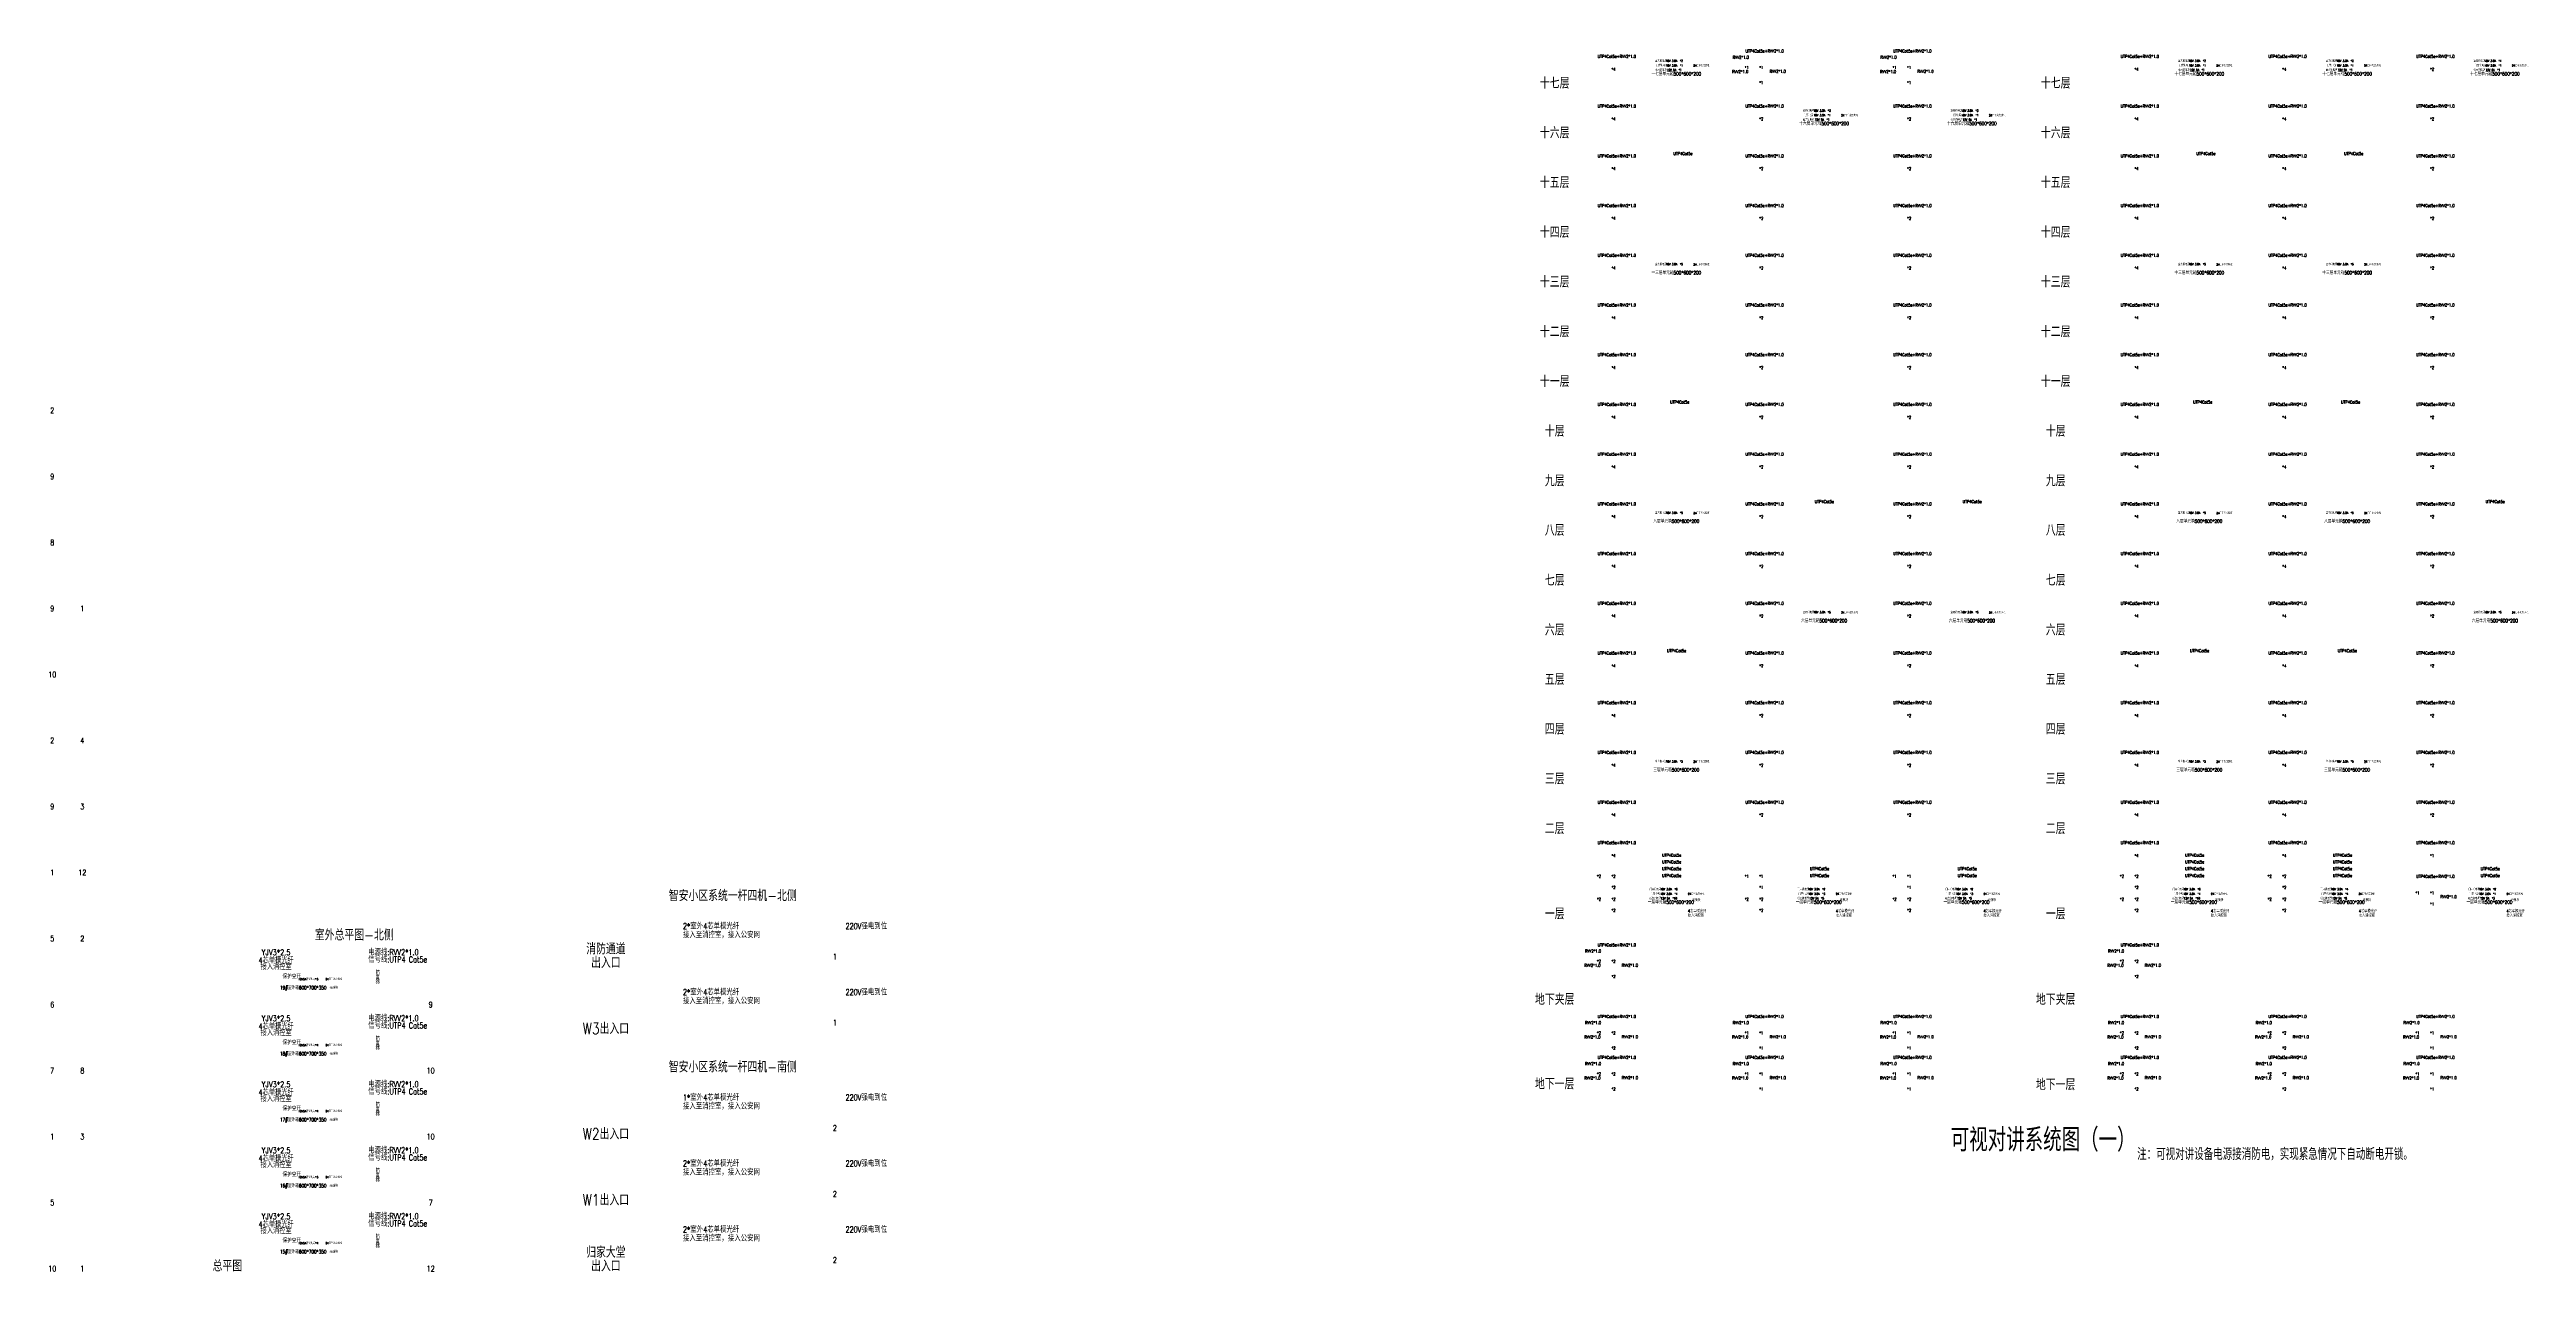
# Model space of a CAD drawing. Extents: x 2114868 to 5528286, y 1846921 to 2016792.
# Drawn here: x 2761756 to 2892472, y 1847419 to 1911936 of the extents above; entities that cross this region are included whole.
import ezdxf
from ezdxf.enums import TextEntityAlignment as Align

# ---------------------------------------------------------------- set-up
doc = ezdxf.new("R2010")
doc.units = 0
doc.header["$LTSCALE"] = 1000
doc.header["$MEASUREMENT"] = 0
for name, color, linetype in [('PUB_TITLE', 4, 'Continuous'), ('T-EQUP-LIST-PLAN', 3, 'Continuous'), ('智能化', 7, 'Continuous')]:
    doc.layers.add(name, color=color, linetype=linetype)
doc.layers.add('弱电', color=7, linetype='Continuous', lineweight=13)
doc.styles.add('_TEL_DIM', font='SIMPLEX', dxfattribs={"width": 0.8, "height": 3.5, "bigfont": 'HZTXT'})
doc.styles.add('HZTXT', font='SIMPLEX.shx', dxfattribs={"width": 0.8, "height": 2500, "bigfont": 'HZTXT.shx'})

msp = doc.modelspace()

# ---------------------------------------------------------------- texts
at = {"layer": 'PUB_TITLE', "style": 'HZTXT', "width": 0.8}
msp.add_text('可视对讲系统图（一）', height=1218.8, dxfattribs=at).set_placement((2862092, 1853759))
at = {"layer": 'T-EQUP-LIST-PLAN', "style": '_TEL_DIM', "width": 0.8}
for s, height, p in [('十七层', 590, (2841189, 1910194)), ('十七层', 590, (2867627, 1910194)), ('十六层', 590, (2841189, 1907569)), ('十六层', 590, (2867627, 1907569)), ('十五层', 590, (2841189, 1904944)), ('十五层', 590, (2867627, 1904944)), ('十四层', 590, (2841189, 1902319)), ('十四层', 590, (2867627, 1902319)), ('十三层', 590, (2841189, 1899694)), ('十三层', 590, (2867627, 1899694)), ('十二层', 590, (2841189, 1897069)), ('十二层', 590, (2867627, 1897069)), ('十一层', 590, (2841189, 1894444)), ('十一层', 590, (2867627, 1894444)), ('2', 295, (2761897, 1892878)), ('十层', 590, (2841189, 1891819)), ('十层', 590, (2867627, 1891819)), ('9', 295, (2761897, 1889393)), ('九层', 590, (2841189, 1889194)), ('九层', 590, (2867627, 1889194)), ('八层', 590, (2841189, 1886569)), ('八层', 590, (2867627, 1886569)), ('8', 295, (2761897, 1885908)), ('七层', 590, (2841189, 1883944)), ('七层', 590, (2867627, 1883944)), ('9', 295, (2761897, 1882423)), ('1', 295, (2763486, 1882423)), ('六层', 590, (2841189, 1881319)), ('六层', 590, (2867627, 1881319)), ('10', 295, (2761897, 1878938)), ('五层', 590, (2841189, 1878694)), ('五层', 590, (2867627, 1878694)), ('四层', 590, (2841189, 1876069)), ('四层', 590, (2867627, 1876069)), ('2', 295, (2761897, 1875453)), ('4', 295, (2763486, 1875453)), ('三层', 590, (2841189, 1873444)), ('三层', 590, (2867627, 1873444)), ('9', 295, (2761897, 1871968)), ('3', 295, (2763486, 1871968)), ('二层', 590, (2841189, 1870819)), ('二层', 590, (2867627, 1870819)), ('1', 295, (2761897, 1868483)), ('12', 295, (2763486, 1868483)), ('智安小区系统一杆四机-北侧', 590.05, (2797813, 1867298)), ('一层', 590, (2841189, 1866319)), ('一层', 590, (2867627, 1866319)), ('室外总平图-北侧', 590, (2777838, 1865223)), ('5', 295, (2761897, 1864998)), ('2', 295, (2763486, 1864998)), ('消防通道', 590, (2791116, 1864485)), ('出入口', 590, (2791116, 1863760)), ('1', 295, (2803199, 1864046)), ('6', 295, (2761897, 1861513)), ('9', 295, (2781872, 1861513)), ('地下夹层', 590, (2841189, 1861819)), ('地下夹层', 590, (2867627, 1861819)), ('W3出入口', 590, (2791116, 1860275)), ('1', 295, (2803199, 1860561)), ('7', 295, (2761897, 1858028)), ('8', 295, (2763486, 1858028)), ('10', 295, (2781872, 1858028)), ('智安小区系统一杆四机-南侧', 590.05, (2797813, 1858253)), ('地下一层', 590, (2841189, 1857357)), ('地下一层', 590, (2867627, 1857319)), ('W2出入口', 590, (2791116, 1854715)), ('2', 295, (2803199, 1855001)), ('1', 295, (2761897, 1854543)), ('3', 295, (2763486, 1854543)), ('10', 295, (2781872, 1854543)), ('5', 295, (2761897, 1851058)), ('7', 295, (2781872, 1851058)), ('W1出入口', 590, (2791116, 1851230)), ('2', 295, (2803199, 1851516)), ('归家大堂', 590, (2791116, 1848470)), ('10', 295, (2761897, 1847573)), ('1', 295, (2763486, 1847573)), ('总平图', 590, (2771141, 1847745)), ('12', 295, (2781872, 1847573)), ('出入口', 590, (2791116, 1847745)), ('2', 295, (2803199, 1848031))]:
    msp.add_text(s, height=height, dxfattribs=at).set_placement(p, align=Align.MIDDLE)
at = {"layer": '弱电', "color": 120, "style": '_TEL_DIM', "width": 0.8}
for s, height, p in [('接入至消控室，接入公安网', 313.59, (2795183, 1865030)), ('2*室外4芯单模光纤', 313.6, (2795183, 1865494)), ('220V强电到位', 313.6, (2803765, 1865494)), ('器', 209, (2778959, 1862627)), ('雷', 209, (2778959, 1862851)), ('防', 209, (2778959, 1863095)), ('接入至消控室，接入公安网', 313.59, (2795183, 1861545)), ('2*室外4芯单模光纤', 313.6, (2795183, 1862009)), ('220V强电到位', 313.6, (2803765, 1862009)), ('器', 209, (2778959, 1859142)), ('雷', 209, (2778959, 1859366)), ('防', 209, (2778959, 1859610)), ('防', 209, (2778959, 1856125)), ('接入至消控室，接入公安网', 313.59, (2795183, 1855985)), ('1*室外4芯单模光纤', 313.6, (2795183, 1856449)), ('220V强电到位', 313.6, (2803765, 1856449)), ('器', 209, (2778959, 1855657)), ('雷', 209, (2778959, 1855881)), ('器', 209, (2778959, 1852172)), ('雷', 209, (2778959, 1852396)), ('防', 209, (2778959, 1852640)), ('接入至消控室，接入公安网', 313.59, (2795183, 1852500)), ('2*室外4芯单模光纤', 313.6, (2795183, 1852964)), ('220V强电到位', 313.6, (2803765, 1852964)), ('2*室外4芯单模光纤', 313.6, (2795183, 1849479)), ('220V强电到位', 313.6, (2803765, 1849479)), ('器', 209, (2778959, 1848687)), ('雷', 209, (2778959, 1848911)), ('防', 209, (2778959, 1849155)), ('接入至消控室，接入公安网', 313.59, (2795183, 1849015))]:
    msp.add_text(s, height=height, dxfattribs=at).set_placement(p)
at = {"layer": '智能化', "color": 120, "style": '_TEL_DIM', "width": 0.8}
for s, height, p in [('UTP4Cat5e+RVV2*1.0', 156.79, (2843457, 1911493)), ('RVV2*1.0', 156.8, (2850582, 1911453)), ('UTP4Cat5e+RVV2*1.0', 156.79, (2851257, 1911780)), ('RVV2*1.0', 156.8, (2858382, 1911453)), ('UTP4Cat5e+RVV2*1.0', 156.79, (2859057, 1911780)), ('UTP4Cat5e+RVV2*1.0', 156.79, (2871057, 1911493)), ('UTP4Cat5e+RVV2*1.0', 156.79, (2878857, 1911493)), ('UTP4Cat5e+RVV2*1.0', 156.79, (2886657, 1911493)), ('RVV2*1.0', 156.8, (2850552, 1910694)), ('RVV2*1.0', 156.8, (2852532, 1910705)), ('RVV2*1.0', 156.8, (2858352, 1910694)), ('RVV2*1.0', 156.8, (2860332, 1910705)), ('UTP4Cat5e+RVV2*1.0', 156.79, (2843457, 1908868)), ('UTP4Cat5e+RVV2*1.0', 156.79, (2851257, 1908868)), ('UTP4Cat5e+RVV2*1.0', 156.79, (2859057, 1908868)), ('UTP4Cat5e+RVV2*1.0', 156.79, (2871057, 1908868)), ('UTP4Cat5e+RVV2*1.0', 156.79, (2878857, 1908868)), ('UTP4Cat5e+RVV2*1.0', 156.79, (2886657, 1908868)), ('UTP4Cat5e+RVV2*1.0', 156.79, (2843457, 1906243)), ('UTP4Cat5e', 156.8, (2847451, 1906366)), ('UTP4Cat5e+RVV2*1.0', 156.79, (2851257, 1906243)), ('UTP4Cat5e+RVV2*1.0', 156.79, (2859057, 1906243)), ('UTP4Cat5e+RVV2*1.0', 156.79, (2871057, 1906243)), ('UTP4Cat5e', 156.8, (2875051, 1906366)), ('UTP4Cat5e+RVV2*1.0', 156.79, (2878857, 1906243)), ('UTP4Cat5e', 156.8, (2882851, 1906366)), ('UTP4Cat5e+RVV2*1.0', 156.79, (2886657, 1906243)), ('UTP4Cat5e+RVV2*1.0', 156.79, (2843457, 1903618)), ('UTP4Cat5e+RVV2*1.0', 156.79, (2851257, 1903618)), ('UTP4Cat5e+RVV2*1.0', 156.79, (2859057, 1903618)), ('UTP4Cat5e+RVV2*1.0', 156.79, (2871057, 1903618)), ('UTP4Cat5e+RVV2*1.0', 156.79, (2878857, 1903618)), ('UTP4Cat5e+RVV2*1.0', 156.79, (2886657, 1903618)), ('UTP4Cat5e+RVV2*1.0', 156.79, (2843457, 1900993)), ('UTP4Cat5e+RVV2*1.0', 156.79, (2851257, 1900993)), ('UTP4Cat5e+RVV2*1.0', 156.79, (2859057, 1900993)), ('UTP4Cat5e+RVV2*1.0', 156.79, (2871057, 1900993)), ('UTP4Cat5e+RVV2*1.0', 156.79, (2878857, 1900993)), ('UTP4Cat5e+RVV2*1.0', 156.79, (2886657, 1900993)), ('UTP4Cat5e+RVV2*1.0', 156.79, (2843457, 1898368)), ('UTP4Cat5e+RVV2*1.0', 156.79, (2851257, 1898368)), ('UTP4Cat5e+RVV2*1.0', 156.79, (2859057, 1898368)), ('UTP4Cat5e+RVV2*1.0', 156.79, (2871057, 1898368)), ('UTP4Cat5e+RVV2*1.0', 156.79, (2878857, 1898368)), ('UTP4Cat5e+RVV2*1.0', 156.79, (2886657, 1898368)), ('UTP4Cat5e+RVV2*1.0', 156.79, (2843457, 1895743)), ('UTP4Cat5e+RVV2*1.0', 156.79, (2851257, 1895743)), ('UTP4Cat5e+RVV2*1.0', 156.79, (2859057, 1895743)), ('UTP4Cat5e+RVV2*1.0', 156.79, (2871057, 1895743)), ('UTP4Cat5e+RVV2*1.0', 156.79, (2878857, 1895743)), ('UTP4Cat5e+RVV2*1.0', 156.79, (2886657, 1895743)), ('UTP4Cat5e+RVV2*1.0', 156.79, (2843457, 1893118)), ('UTP4Cat5e', 156.8, (2847284, 1893241)), ('UTP4Cat5e+RVV2*1.0', 156.79, (2851257, 1893118)), ('UTP4Cat5e+RVV2*1.0', 156.79, (2859057, 1893118)), ('UTP4Cat5e+RVV2*1.0', 156.79, (2871057, 1893118)), ('UTP4Cat5e', 156.8, (2874884, 1893241)), ('UTP4Cat5e+RVV2*1.0', 156.79, (2878857, 1893118)), ('UTP4Cat5e', 156.8, (2882684, 1893241)), ('UTP4Cat5e+RVV2*1.0', 156.79, (2886657, 1893118)), ('UTP4Cat5e+RVV2*1.0', 156.79, (2843457, 1890493)), ('UTP4Cat5e+RVV2*1.0', 156.79, (2851257, 1890493)), ('UTP4Cat5e+RVV2*1.0', 156.79, (2859057, 1890493)), ('UTP4Cat5e+RVV2*1.0', 156.79, (2871057, 1890493)), ('UTP4Cat5e+RVV2*1.0', 156.79, (2878857, 1890493)), ('UTP4Cat5e+RVV2*1.0', 156.79, (2886657, 1890493)), ('UTP4Cat5e+RVV2*1.0', 156.79, (2843457, 1887868)), ('UTP4Cat5e+RVV2*1.0', 156.79, (2851257, 1887868)), ('UTP4Cat5e', 156.8, (2854916, 1887991)), ('UTP4Cat5e+RVV2*1.0', 156.79, (2859057, 1887868)), ('UTP4Cat5e', 156.8, (2862716, 1887991)), ('UTP4Cat5e+RVV2*1.0', 156.79, (2871057, 1887868)), ('UTP4Cat5e+RVV2*1.0', 156.79, (2878857, 1887868)), ('UTP4Cat5e+RVV2*1.0', 156.79, (2886657, 1887868)), ('UTP4Cat5e', 156.8, (2890316, 1887991)), ('UTP4Cat5e+RVV2*1.0', 156.79, (2843457, 1885243)), ('UTP4Cat5e+RVV2*1.0', 156.79, (2851257, 1885243)), ('UTP4Cat5e+RVV2*1.0', 156.79, (2859057, 1885243)), ('UTP4Cat5e+RVV2*1.0', 156.79, (2871057, 1885243)), ('UTP4Cat5e+RVV2*1.0', 156.79, (2878857, 1885243)), ('UTP4Cat5e+RVV2*1.0', 156.79, (2886657, 1885243)), ('UTP4Cat5e+RVV2*1.0', 156.79, (2843457, 1882618)), ('UTP4Cat5e+RVV2*1.0', 156.79, (2851257, 1882618)), ('UTP4Cat5e+RVV2*1.0', 156.79, (2859057, 1882618)), ('UTP4Cat5e+RVV2*1.0', 156.79, (2871057, 1882618)), ('UTP4Cat5e+RVV2*1.0', 156.79, (2878857, 1882618)), ('UTP4Cat5e+RVV2*1.0', 156.79, (2886657, 1882618)), ('UTP4Cat5e+RVV2*1.0', 156.79, (2843457, 1879993)), ('UTP4Cat5e', 156.8, (2847116, 1880116)), ('UTP4Cat5e+RVV2*1.0', 156.79, (2851257, 1879993)), ('UTP4Cat5e+RVV2*1.0', 156.79, (2859057, 1879993)), ('UTP4Cat5e+RVV2*1.0', 156.79, (2871057, 1879993)), ('UTP4Cat5e', 156.8, (2874716, 1880116)), ('UTP4Cat5e+RVV2*1.0', 156.79, (2878857, 1879993)), ('UTP4Cat5e', 156.8, (2882516, 1880116)), ('UTP4Cat5e+RVV2*1.0', 156.79, (2886657, 1879993)), ('UTP4Cat5e+RVV2*1.0', 156.79, (2843457, 1877368)), ('UTP4Cat5e+RVV2*1.0', 156.79, (2851257, 1877368)), ('UTP4Cat5e+RVV2*1.0', 156.79, (2859057, 1877368)), ('UTP4Cat5e+RVV2*1.0', 156.79, (2871057, 1877368)), ('UTP4Cat5e+RVV2*1.0', 156.79, (2878857, 1877368)), ('UTP4Cat5e+RVV2*1.0', 156.79, (2886657, 1877368)), ('UTP4Cat5e+RVV2*1.0', 156.79, (2843457, 1874743)), ('UTP4Cat5e+RVV2*1.0', 156.79, (2851257, 1874743)), ('UTP4Cat5e+RVV2*1.0', 156.79, (2859057, 1874743)), ('UTP4Cat5e+RVV2*1.0', 156.79, (2871057, 1874743)), ('UTP4Cat5e+RVV2*1.0', 156.79, (2878857, 1874743)), ('UTP4Cat5e+RVV2*1.0', 156.79, (2886657, 1874743)), ('UTP4Cat5e+RVV2*1.0', 156.79, (2843457, 1872118)), ('UTP4Cat5e+RVV2*1.0', 156.79, (2851257, 1872118)), ('UTP4Cat5e+RVV2*1.0', 156.79, (2859057, 1872118)), ('UTP4Cat5e+RVV2*1.0', 156.79, (2871057, 1872118)), ('UTP4Cat5e+RVV2*1.0', 156.79, (2878857, 1872118)), ('UTP4Cat5e+RVV2*1.0', 156.79, (2886657, 1872118)), ('UTP4Cat5e+RVV2*1.0', 156.79, (2843457, 1869975)), ('UTP4Cat5e', 156.8, (2846858, 1869321)), ('UTP4Cat5e+RVV2*1.0', 156.79, (2871057, 1869975)), ('UTP4Cat5e', 156.8, (2874458, 1869321)), ('UTP4Cat5e+RVV2*1.0', 156.79, (2878857, 1869975)), ('UTP4Cat5e', 156.8, (2882258, 1869321)), ('UTP4Cat5e+RVV2*1.0', 156.79, (2886657, 1869975)), ('UTP4Cat5e', 156.8, (2846858, 1868962)), ('UTP4Cat5e', 156.8, (2846858, 1868603)), ('UTP4Cat5e', 156.8, (2846858, 1868243)), ('UTP4Cat5e', 156.8, (2854658, 1868603)), ('UTP4Cat5e', 156.8, (2854658, 1868243)), ('UTP4Cat5e', 156.8, (2862458, 1868603)), ('UTP4Cat5e', 156.8, (2862458, 1868243)), ('UTP4Cat5e', 156.8, (2874458, 1868962)), ('UTP4Cat5e', 156.8, (2874458, 1868603)), ('UTP4Cat5e', 156.8, (2874458, 1868243)), ('UTP4Cat5e', 156.8, (2882258, 1868962)), ('UTP4Cat5e', 156.8, (2882258, 1868603)), ('UTP4Cat5e', 156.8, (2882258, 1868243)), ('UTP4Cat5e+RVV2*1.0', 156.79, (2886657, 1868198)), ('UTP4Cat5e', 156.8, (2890058, 1868603)), ('UTP4Cat5e', 156.8, (2890058, 1868243)), ('RVV2*1.0', 156.8, (2887932, 1867124)), ('接入消控室', 156.8, (2848220, 1866143)), ('4芯单模光纤', 156.8, (2848220, 1866368)), ('接入消控室', 156.8, (2856020, 1866143)), ('4芯单模光纤', 156.8, (2856020, 1866368)), ('接入消控室', 156.8, (2863820, 1866143)), ('4芯单模光纤', 156.8, (2863820, 1866368)), ('接入消控室', 156.8, (2875820, 1866143)), ('4芯单模光纤', 156.8, (2875820, 1866368)), ('接入消控室', 156.8, (2883620, 1866143)), ('4芯单模光纤', 156.8, (2883620, 1866368)), ('接入消控室', 156.8, (2891420, 1866143)), ('4芯单模光纤', 156.8, (2891420, 1866368)), ('信号线:UTP4 Cat5e', 313.59, (2778571, 1863736)), ('电源线:RVV2*1.0', 313.59, (2778571, 1864118)), ('RVV2*1.0', 156.8, (2842782, 1864260)), ('UTP4Cat5e+RVV2*1.0', 156.79, (2843457, 1864586)), ('RVV2*1.0', 156.8, (2870382, 1864260)), ('UTP4Cat5e+RVV2*1.0', 156.79, (2871057, 1864586)), ('RVV2*1.0', 156.8, (2842752, 1863501)), ('RVV2*1.0', 156.8, (2844732, 1863512)), ('RVV2*1.0', 156.8, (2870352, 1863501)), ('RVV2*1.0', 156.8, (2872332, 1863512)), ('信号线:UTP4 Cat5e', 313.59, (2778571, 1860251)), ('电源线:RVV2*1.0', 313.59, (2778571, 1860633)), ('RVV2*1.0', 156.8, (2842782, 1860477)), ('UTP4Cat5e+RVV2*1.0', 156.79, (2843457, 1860804)), ('RVV2*1.0', 156.8, (2850582, 1860477)), ('UTP4Cat5e+RVV2*1.0', 156.79, (2851257, 1860804)), ('RVV2*1.0', 156.8, (2858382, 1860477)), ('UTP4Cat5e+RVV2*1.0', 156.79, (2859057, 1860804)), ('RVV2*1.0', 156.8, (2870382, 1860477)), ('UTP4Cat5e+RVV2*1.0', 156.79, (2871057, 1860804)), ('RVV2*1.0', 156.8, (2878182, 1860477)), ('UTP4Cat5e+RVV2*1.0', 156.79, (2878857, 1860804)), ('RVV2*1.0', 156.8, (2885982, 1860477)), ('UTP4Cat5e+RVV2*1.0', 156.79, (2886657, 1860804)), ('RVV2*1.0', 156.8, (2842752, 1859719)), ('UTP4Cat5e+RVV2*1.0', 156.79, (2843457, 1858641)), ('RVV2*1.0', 156.8, (2844732, 1859730)), ('RVV2*1.0', 156.8, (2850552, 1859719)), ('UTP4Cat5e+RVV2*1.0', 156.79, (2851257, 1858641)), ('RVV2*1.0', 156.8, (2852532, 1859730)), ('RVV2*1.0', 156.8, (2858352, 1859719)), ('UTP4Cat5e+RVV2*1.0', 156.79, (2859057, 1858641)), ('RVV2*1.0', 156.8, (2860332, 1859730)), ('RVV2*1.0', 156.8, (2870352, 1859719)), ('UTP4Cat5e+RVV2*1.0', 156.79, (2871057, 1858641)), ('RVV2*1.0', 156.8, (2872332, 1859730)), ('RVV2*1.0', 156.8, (2878152, 1859719)), ('UTP4Cat5e+RVV2*1.0', 156.79, (2878857, 1858641)), ('RVV2*1.0', 156.8, (2880132, 1859730)), ('RVV2*1.0', 156.8, (2885952, 1859719)), ('UTP4Cat5e+RVV2*1.0', 156.79, (2886657, 1858641)), ('RVV2*1.0', 156.8, (2887932, 1859730)), ('电源线:RVV2*1.0', 313.59, (2778571, 1857148)), ('RVV2*1.0', 156.8, (2842752, 1857555)), ('RVV2*1.0', 156.8, (2842782, 1858314)), ('RVV2*1.0', 156.8, (2844732, 1857566)), ('RVV2*1.0', 156.8, (2850552, 1857555)), ('RVV2*1.0', 156.8, (2850582, 1858314)), ('RVV2*1.0', 156.8, (2852532, 1857566)), ('RVV2*1.0', 156.8, (2858352, 1857555)), ('RVV2*1.0', 156.8, (2858382, 1858314)), ('RVV2*1.0', 156.8, (2860332, 1857566)), ('RVV2*1.0', 156.8, (2870352, 1857555)), ('RVV2*1.0', 156.8, (2870382, 1858314)), ('RVV2*1.0', 156.8, (2872332, 1857566)), ('RVV2*1.0', 156.8, (2878152, 1857555)), ('RVV2*1.0', 156.8, (2878182, 1858314)), ('RVV2*1.0', 156.8, (2880132, 1857566)), ('RVV2*1.0', 156.8, (2885952, 1857555)), ('RVV2*1.0', 156.8, (2885982, 1858314)), ('RVV2*1.0', 156.8, (2887932, 1857566)), ('信号线:UTP4 Cat5e', 313.59, (2778571, 1856766)), ('信号线:UTP4 Cat5e', 313.59, (2778571, 1853281)), ('电源线:RVV2*1.0', 313.59, (2778571, 1853663)), ('信号线:UTP4 Cat5e', 313.59, (2778571, 1849796)), ('电源线:RVV2*1.0', 313.59, (2778571, 1850178))]:
    msp.add_text(s, height=height, dxfattribs=at).set_placement(p)
at = {"layer": '智能化', "color": 2, "linetype": 'ByBlock', "style": '_TEL_DIM', "width": 0.8}
for s, height, p in [('室内机电源', 112.5, (2846786, 1911336)), ('门禁电源', 112.5, (2846786, 1911096)), ('18V 3.0A  *2', 112.5, (2847502, 1911336)), ('18V 3.0A  *1', 112.5, (2847502, 1911096)), ('24口千兆交换机', 108, (2848941, 1911087)), ('室内机电源', 112.5, (2874386, 1911336)), ('门禁电源', 112.5, (2874386, 1911096)), ('18V 3.0A  *2', 112.5, (2875102, 1911336)), ('18V 3.0A  *1', 112.5, (2875102, 1911096)), ('24口千兆交换机', 108, (2876541, 1911087)), ('室内机电源', 112.5, (2882186, 1911336)), ('门禁电源', 112.5, (2882186, 1911096)), ('18V 3.0A  *2', 112.5, (2882902, 1911336)), ('18V 3.0A  *1', 112.5, (2882902, 1911096)), ('24口千兆交换机', 108, (2884341, 1911087)), ('室内机电源', 112.5, (2889986, 1911336)), ('门禁电源', 112.5, (2889986, 1911096)), ('18V 3.0A  *4', 112.5, (2890702, 1911336)), ('18V 3.0A  *1', 112.5, (2890702, 1911096)), ('24口千兆交换机', 108, (2892141, 1911087)), ('十七层单元箱500*600*200', 180, (2847606, 1910654)), ('磁力锁电源', 112.5, (2846786, 1910856)), ('12V 5A  *1', 112.5, (2847502, 1910856)), ('十七层单元箱500*600*200', 180, (2875206, 1910654)), ('磁力锁电源', 112.5, (2874386, 1910856)), ('12V 5A  *1', 112.5, (2875102, 1910856)), ('十七层单元箱500*600*200', 180, (2883006, 1910654)), ('磁力锁电源', 112.5, (2882186, 1910856)), ('12V 5A  *1', 112.5, (2882902, 1910856)), ('十七层单元箱500*600*200', 180, (2890806, 1910654)), ('磁力锁电源', 112.5, (2889986, 1910856)), ('12V 5A  *1', 112.5, (2890702, 1910856)), ('室内机电源', 112.5, (2854586, 1908711)), ('门禁电源', 112.5, (2854586, 1908471)), ('18V 3.0A  *3', 112.5, (2855302, 1908711)), ('18V 3.0A  *1', 112.5, (2855302, 1908471)), ('24口千兆交换机', 108, (2856741, 1908462)), ('室内机电源', 112.5, (2862386, 1908711)), ('门禁电源', 112.5, (2862386, 1908471)), ('18V 3.0A  *3', 112.5, (2863102, 1908711)), ('18V 3.0A  *1', 112.5, (2863102, 1908471)), ('24口千兆交换机', 108, (2864541, 1908462)), ('十六层单元箱500*600*200', 180, (2855406, 1908029)), ('磁力锁电源', 112.5, (2854586, 1908231)), ('12V 5A  *1', 112.5, (2855302, 1908231)), ('十六层单元箱500*600*200', 180, (2863206, 1908029)), ('磁力锁电源', 112.5, (2862386, 1908231)), ('12V 5A  *1', 112.5, (2863102, 1908231)), ('室内机电源', 112.5, (2846786, 1900600)), ('18V 3.0A  *5', 112.5, (2847502, 1900600)), ('24口千兆交换机', 108, (2848941, 1900587)), ('室内机电源', 112.5, (2874386, 1900600)), ('18V 3.0A  *5', 112.5, (2875102, 1900600)), ('24口千兆交换机', 108, (2876541, 1900587)), ('室内机电源', 112.5, (2882186, 1900600)), ('18V 3.0A  *5', 112.5, (2882902, 1900600)), ('24口千兆交换机', 108, (2884341, 1900587)), ('十三层单元箱500*600*200', 180, (2847606, 1900154)), ('十三层单元箱500*600*200', 180, (2875206, 1900154)), ('十三层单元箱500*600*200', 180, (2883006, 1900154)), ('室内机电源', 112.5, (2846786, 1887475)), ('八层单元箱500*600*200', 180, (2847606, 1887029)), ('18V 3.0A  *5', 112.5, (2847502, 1887475)), ('24口千兆交换机', 108, (2848941, 1887462)), ('室内机电源', 112.5, (2874386, 1887475)), ('八层单元箱500*600*200', 180, (2875206, 1887029)), ('18V 3.0A  *5', 112.5, (2875102, 1887475)), ('24口千兆交换机', 108, (2876541, 1887462)), ('室内机电源', 112.5, (2882186, 1887475)), ('八层单元箱500*600*200', 180, (2883006, 1887029)), ('18V 3.0A  *5', 112.5, (2882902, 1887475)), ('24口千兆交换机', 108, (2884341, 1887462)), ('室内机电源', 112.5, (2854586, 1882225)), ('六层单元箱500*600*200', 180, (2855406, 1881779)), ('18V 3.0A  *5', 112.5, (2855302, 1882225)), ('24口千兆交换机', 108, (2856741, 1882212)), ('室内机电源', 112.5, (2862386, 1882225)), ('六层单元箱500*600*200', 180, (2863206, 1881779)), ('18V 3.0A  *5', 112.5, (2863102, 1882225)), ('24口千兆交换机', 108, (2864541, 1882212)), ('室内机电源', 112.5, (2889986, 1882225)), ('六层单元箱500*600*200', 180, (2890806, 1881779)), ('18V 3.0A  *5', 112.5, (2890702, 1882225)), ('24口千兆交换机', 108, (2892141, 1882212)), ('室内机电源', 112.5, (2846786, 1874350)), ('三层单元箱500*600*200', 180, (2847606, 1873904)), ('18V 3.0A  *5', 112.5, (2847502, 1874350)), ('24口千兆交换机', 108, (2848941, 1874337)), ('室内机电源', 112.5, (2874386, 1874350)), ('三层单元箱500*600*200', 180, (2875206, 1873904)), ('18V 3.0A  *5', 112.5, (2875102, 1874350)), ('24口千兆交换机', 108, (2876541, 1874337)), ('室内机电源', 112.5, (2882186, 1874350)), ('三层单元箱500*600*200', 180, (2883006, 1873904)), ('18V 3.0A  *5', 112.5, (2882902, 1874350)), ('24口千兆交换机', 108, (2884341, 1874337)), ('磁力锁电源', 112.5, (2846499, 1867121)), ('门口机电源', 112.5, (2846499, 1867601)), ('一层单元箱500*600*200', 180, (2847319, 1866920)), ('门禁电源', 112.5, (2846499, 1867361)), ('18V 3.0A  *6', 112.5, (2847215, 1867601)), ('18V 3.0A  *4', 112.5, (2847215, 1867361)), ('12V 5A  *10', 112.5, (2847215, 1867121)), ('24口千兆交换机', 108, (2848654, 1867353)), ('光模块', 135, (2848655, 1867033)), ('磁力锁电源', 112.5, (2854299, 1867121)), ('门口机电源', 112.5, (2854299, 1867601)), ('一层单元箱500*600*200', 180, (2855119, 1866920)), ('门禁电源', 112.5, (2854299, 1867361)), ('18V 3.0A  *2', 112.5, (2855015, 1867601)), ('18V 3.0A  *3', 112.5, (2855015, 1867361)), ('12V 5A  *5', 112.5, (2855015, 1867121)), ('24口千兆交换机', 108, (2856454, 1867353)), ('光模块', 135, (2856455, 1867033)), ('磁力锁电源', 112.5, (2862099, 1867121)), ('门口机电源', 112.5, (2862099, 1867601)), ('一层单元箱500*600*200', 180, (2862919, 1866920)), ('门禁电源', 112.5, (2862099, 1867361)), ('18V 3.0A  *2', 112.5, (2862815, 1867601)), ('18V 3.0A  *3', 112.5, (2862815, 1867361)), ('12V 5A  *5', 112.5, (2862815, 1867121)), ('24口千兆交换机', 108, (2864254, 1867353)), ('光模块', 135, (2864255, 1867033)), ('磁力锁电源', 112.5, (2874099, 1867121)), ('门口机电源', 112.5, (2874099, 1867601)), ('一层单元箱500*600*200', 180, (2874919, 1866920)), ('门禁电源', 112.5, (2874099, 1867361)), ('18V 3.0A  *6', 112.5, (2874815, 1867601)), ('18V 3.0A  *4', 112.5, (2874815, 1867361)), ('12V 5A  *10', 112.5, (2874815, 1867121)), ('24口千兆交换机', 108, (2876254, 1867353)), ('光模块', 135, (2876255, 1867033)), ('磁力锁电源', 112.5, (2881899, 1867121)), ('门口机电源', 112.5, (2881899, 1867601)), ('一层单元箱500*600*200', 180, (2882719, 1866920)), ('门禁电源', 112.5, (2881899, 1867361)), ('18V 3.0A  *4', 112.5, (2882615, 1867601)), ('18V 3.0A  *4', 112.5, (2882615, 1867361)), ('12V 5A  *8', 112.5, (2882615, 1867121)), ('24口千兆交换机', 108, (2884054, 1867353)), ('光模块', 135, (2884055, 1867033)), ('磁力锁电源', 112.5, (2889699, 1867121)), ('门口机电源', 112.5, (2889699, 1867601)), ('一层单元箱500*600*200', 180, (2890519, 1866920)), ('门禁电源', 112.5, (2889699, 1867361)), ('18V 3.0A  *2', 112.5, (2890415, 1867601)), ('18V 3.0A  *1', 112.5, (2890415, 1867361)), ('12V 5A  *3', 112.5, (2890415, 1867121)), ('24口千兆交换机', 108, (2891854, 1867353)), ('光模块', 135, (2891855, 1867033)), ('YJV3*2.5', 303.5, (2773712, 1864267)), ('4芯单模光纤', 303.5, (2773712, 1863851)), ('接入消控室', 303.5, (2773712, 1863502)), ('12V5A开关电源*3', 112.5, (2775414, 1862856)), ('24口千兆交换机', 108, (2776757, 1862859)), ('19#室外箱600*700*350', 180, (2775142, 1862406)), ('光模块', 135, (2776758, 1862406)), ('YJV3*2.5', 303.5, (2773712, 1860782)), ('4芯单模光纤', 303.5, (2773712, 1860366)), ('接入消控室', 303.5, (2773712, 1860017)), ('18#室外箱600*700*350', 180, (2775142, 1858921)), ('12V5A开关电源*4', 112.5, (2775414, 1859371)), ('24口千兆交换机', 108, (2776757, 1859374)), ('光模块', 135, (2776758, 1858921)), ('YJV3*2.5', 303.5, (2773712, 1857297)), ('4芯单模光纤', 303.5, (2773712, 1856881)), ('接入消控室', 303.5, (2773712, 1856532)), ('17#室外箱600*700*350', 180, (2775142, 1855436)), ('12V5A开关电源*4', 112.5, (2775414, 1855886)), ('24口千兆交换机', 108, (2776757, 1855889)), ('光模块', 135, (2776758, 1855436)), ('YJV3*2.5', 303.5, (2773712, 1853812)), ('4芯单模光纤', 303.5, (2773712, 1853396)), ('接入消控室', 303.5, (2773712, 1853047)), ('12V5A开关电源*3', 112.5, (2775414, 1852401)), ('24口千兆交换机', 108, (2776757, 1852404)), ('16#室外箱600*700*350', 180, (2775142, 1851951)), ('光模块', 135, (2776758, 1851951)), ('YJV3*2.5', 303.5, (2773712, 1850327)), ('4芯单模光纤', 303.5, (2773712, 1849911)), ('接入消控室', 303.5, (2773712, 1849562)), ('15#室外箱600*700*350', 180, (2775142, 1848466)), ('12V5A开关电源*4', 112.5, (2775414, 1848916)), ('24口千兆交换机', 108, (2776757, 1848919)), ('光模块', 135, (2776758, 1848466))]:
    msp.add_text(s, height=height, dxfattribs=at).set_placement(p, align=Align.MIDDLE_CENTER)
at = {"layer": '智能化', "color": 3, "style": '_TEL_DIM', "width": 0.8}
for s, p in [('*4', (2844184, 1910817)), ('*1', (2851214, 1910909)), ('*1', (2851984, 1910909)), ('*1', (2851984, 1910109)), ('*1', (2859014, 1910909)), ('*1', (2859784, 1910909)), ('*1', (2859784, 1910109)), ('*4', (2871784, 1910817)), ('*4', (2879584, 1910817)), ('*2', (2887384, 1910817)), ('*4', (2844184, 1908192)), ('*2', (2851984, 1908192)), ('*2', (2859784, 1908192)), ('*4', (2871784, 1908192)), ('*4', (2879584, 1908192)), ('*2', (2887384, 1908192)), ('*4', (2844184, 1905567)), ('*2', (2851984, 1905567)), ('*2', (2859784, 1905567)), ('*4', (2871784, 1905567)), ('*4', (2879584, 1905567)), ('*2', (2887384, 1905567)), ('*4', (2844184, 1902942)), ('*2', (2851984, 1902942)), ('*2', (2859784, 1902942)), ('*4', (2871784, 1902942)), ('*4', (2879584, 1902942)), ('*2', (2887384, 1902942)), ('*4', (2844184, 1900317)), ('*2', (2851984, 1900317)), ('*2', (2859784, 1900317)), ('*4', (2871784, 1900317)), ('*4', (2879584, 1900317)), ('*2', (2887384, 1900317)), ('*4', (2844184, 1897692)), ('*2', (2851984, 1897692)), ('*2', (2859784, 1897692)), ('*4', (2871784, 1897692)), ('*4', (2879584, 1897692)), ('*2', (2887384, 1897692)), ('*4', (2844184, 1895067)), ('*2', (2851984, 1895067)), ('*2', (2859784, 1895067)), ('*4', (2871784, 1895067)), ('*4', (2879584, 1895067)), ('*2', (2887384, 1895067)), ('*4', (2844184, 1892442)), ('*2', (2851984, 1892442)), ('*2', (2859784, 1892442)), ('*4', (2871784, 1892442)), ('*4', (2879584, 1892442)), ('*2', (2887384, 1892442)), ('*4', (2844184, 1889817)), ('*2', (2851984, 1889817)), ('*2', (2859784, 1889817)), ('*4', (2871784, 1889817)), ('*4', (2879584, 1889817)), ('*2', (2887384, 1889817)), ('*4', (2844184, 1887192)), ('*2', (2851984, 1887192)), ('*2', (2859784, 1887192)), ('*4', (2871784, 1887192)), ('*4', (2879584, 1887192)), ('*2', (2887384, 1887192)), ('*4', (2844184, 1884567)), ('*2', (2851984, 1884567)), ('*2', (2859784, 1884567)), ('*4', (2871784, 1884567)), ('*4', (2879584, 1884567)), ('*2', (2887384, 1884567)), ('*4', (2844184, 1881942)), ('*2', (2851984, 1881942)), ('*2', (2859784, 1881942)), ('*4', (2871784, 1881942)), ('*4', (2879584, 1881942)), ('*2', (2887384, 1881942)), ('*4', (2844184, 1879317)), ('*2', (2851984, 1879317)), ('*2', (2859784, 1879317)), ('*4', (2871784, 1879317)), ('*4', (2879584, 1879317)), ('*2', (2887384, 1879317)), ('*4', (2844184, 1876692)), ('*2', (2851984, 1876692)), ('*2', (2859784, 1876692)), ('*4', (2871784, 1876692)), ('*4', (2879584, 1876692)), ('*2', (2887384, 1876692)), ('*4', (2844184, 1874067)), ('*2', (2851984, 1874067)), ('*2', (2859784, 1874067)), ('*4', (2871784, 1874067)), ('*4', (2879584, 1874067)), ('*2', (2887384, 1874067)), ('*4', (2844184, 1871442)), ('*2', (2851984, 1871442)), ('*2', (2859784, 1871442)), ('*4', (2871784, 1871442)), ('*4', (2879584, 1871442)), ('*2', (2887384, 1871442)), ('*4', (2844184, 1869299)), ('*4', (2871784, 1869299)), ('*4', (2879584, 1869299)), ('*1', (2887384, 1869299)), ('*2', (2843414, 1868205)), ('*2', (2844184, 1868205)), ('*1', (2851214, 1868205)), ('*1', (2851984, 1868205)), ('*1', (2859014, 1868205)), ('*1', (2859784, 1868205)), ('*2', (2871014, 1868205)), ('*2', (2871784, 1868205)), ('*2', (2878814, 1868205)), ('*2', (2879584, 1868205)), ('*2', (2843414, 1866997)), ('*2', (2844184, 1867617)), ('*2', (2844184, 1866997)), ('*2', (2851214, 1866997)), ('*1', (2851984, 1867617)), ('*2', (2851984, 1866997)), ('*2', (2859014, 1866997)), ('*1', (2859784, 1867617)), ('*2', (2859784, 1866997)), ('*2', (2871014, 1866997)), ('*2', (2871784, 1867617)), ('*2', (2871784, 1866997)), ('*2', (2878814, 1866997)), ('*2', (2879584, 1867617)), ('*2', (2879584, 1866997)), ('*1', (2886614, 1867327)), ('*1', (2887384, 1867327)), ('*1', (2887384, 1866739)), ('*2', (2844184, 1866408)), ('*2', (2851984, 1866408)), ('*2', (2859784, 1866408)), ('*2', (2871784, 1866408)), ('*2', (2879584, 1866408)), ('*2', (2843414, 1863716)), ('*2', (2844184, 1863716)), ('*2', (2844184, 1862915)), ('*2', (2871014, 1863716)), ('*2', (2871784, 1863716)), ('*2', (2871784, 1862915)), ('*2', (2843414, 1859934)), ('*2', (2844184, 1859934)), ('*2', (2844184, 1859133)), ('*1', (2851214, 1859934)), ('*1', (2851984, 1859934)), ('*1', (2851984, 1859133)), ('*1', (2859014, 1859934)), ('*1', (2859784, 1859934)), ('*1', (2859784, 1859133)), ('*2', (2871014, 1859934)), ('*2', (2871784, 1859934)), ('*2', (2871784, 1859133)), ('*2', (2878814, 1859934)), ('*2', (2879584, 1859934)), ('*2', (2879584, 1859133)), ('*1', (2886614, 1859934)), ('*1', (2887384, 1859934)), ('*1', (2887384, 1859133)), ('*2', (2843414, 1857770)), ('*2', (2844184, 1857770)), ('*1', (2851214, 1857770)), ('*1', (2851984, 1857770)), ('*1', (2859014, 1857770)), ('*1', (2859784, 1857770)), ('*2', (2871014, 1857770)), ('*2', (2871784, 1857770)), ('*2', (2878814, 1857770)), ('*2', (2879584, 1857770)), ('*1', (2886614, 1857770)), ('*1', (2887384, 1857770)), ('*2', (2844184, 1856970)), ('*1', (2851984, 1856970)), ('*1', (2859784, 1856970)), ('*2', (2871784, 1856970)), ('*2', (2879584, 1856970)), ('*1', (2887384, 1856970))]:
    msp.add_text(s, height=156.8, dxfattribs=at).set_placement(p)
at = {"layer": '智能化', "color": 2, "linetype": 'ByBlock', "style": '_TEL_DIM', "width": 0.8}
for p in [(2774050, 1862884), (2774050, 1859399), (2774050, 1855914), (2774050, 1852429), (2774050, 1848944)]:
    msp.add_text('保护空开', height=225, dxfattribs=at).set_placement(p)
at = {"layer": '智能化', "style": '_TEL_DIM', "width": 0.8}
msp.add_text('注：可视对讲设备电源接消防电，实现紧急情况下自动断电开锁。', height=627.18, dxfattribs=at).set_placement((2871927, 1853306))

doc.saveas('drawing.dxf')
